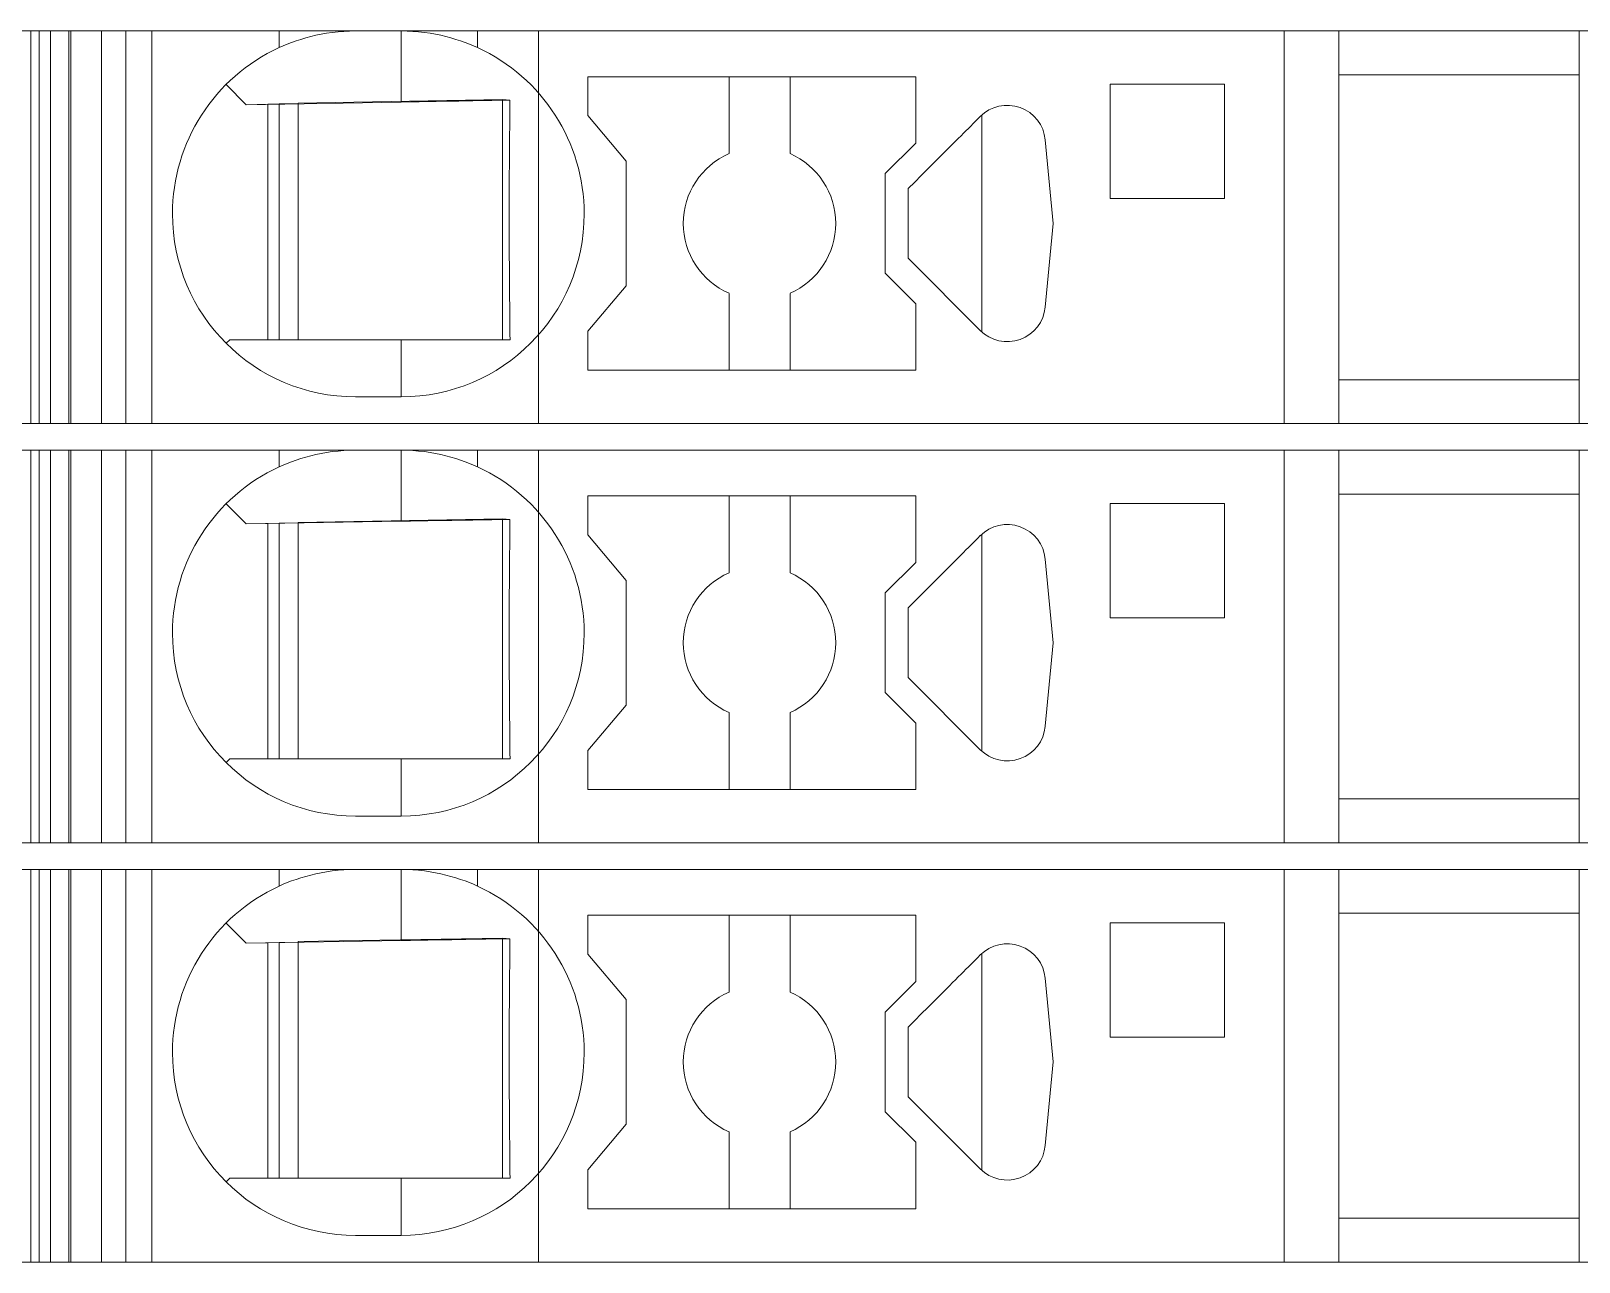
# Model space of a CAD drawing. Header units: millimetres. Extents: x 0 to 1680, y 0 to 1188.
# Drawn here: x 891.89 to 912.2, y 501.35 to 517.5 of the extents above; entities that cross this region are included whole.
import ezdxf
from ezdxf.enums import TextEntityAlignment as Align

# ---------------------------------------------------------------- set-up
doc = ezdxf.new("R2010")
doc.units = ezdxf.units.MM
for name, color, linetype, lineweight in [('EPLAN309', 5, 'Continuous', 5), ('EPLAN493', 5, 'Continuous', 5), ('MAIN-1', 7, 'Continuous', 5), ('MAIN-2', 7, 'Continuous', 5)]:
    doc.layers.add(name, color=color, linetype=linetype, lineweight=lineweight)
doc.styles.add('Tahoma', font='')
doc.styles.get('Tahoma').set_extended_font_data('Tahoma')

# ---------------------------------------------------------------- blocks, each defined once
blk = doc.blocks.new('EPLSYM_LibrarySPECIAL_Symbol12_Variant0_Placement8_4')
at = {"layer": 'EPLAN309', "lineweight": 13, "ltscale": 16}
blk.add_lwpolyline([(0, -5.15), (68.15, -5.15), (68.15, 0), (0, 0)], close=True, dxfattribs=at)
at = {"layer": 'EPLAN493', "color": 5, "style": 'Tahoma'}
blk.add_attdef('17_20450', text='', height=2.3478, dxfattribs=at).set_placement((0, -21.83478), align=Align.MIDDLE_RIGHT)
blk = doc.blocks.new('EPLSYM_LibrarySPECIAL_Symbol12_Variant0_Placement8_5')
at = {"layer": 'EPLAN309', "lineweight": 13, "ltscale": 16}
blk.add_lwpolyline([(0, -5.15), (68.15, -5.15), (68.15, 0), (0, 0)], close=True, dxfattribs=at)
at = {"layer": 'EPLAN493', "color": 5, "style": 'Tahoma'}
blk.add_attdef('17_20450', text='', height=2.3478, dxfattribs=at).set_placement((0, -21.83478), align=Align.MIDDLE_RIGHT)
blk = doc.blocks.new('EPLSYM_LibrarySPECIAL_Symbol12_Variant0_Placement8_6')
at = {"layer": 'EPLAN309', "lineweight": 13, "ltscale": 16}
blk.add_lwpolyline([(0, -5.15), (68.15, -5.15), (68.15, 0), (0, 0)], close=True, dxfattribs=at)
at = {"layer": 'EPLAN493', "color": 5, "style": 'Tahoma'}
blk.add_attdef('17_20450', text='', height=2.3478, dxfattribs=at).set_placement((0, -21.83478), align=Align.MIDDLE_RIGHT)

msp = doc.modelspace()

# ---------------------------------------------------------------- linework, layer by layer
at = {"layer": 'MAIN-1'}
for p, q in [((892.001, 517.5), (891.893, 517.5)), ((891.893, 512.35), (891.893, 517.5)), ((892.001, 517.5), (895.15, 517.5)), ((892.001, 512.35), (892.001, 517.5)), ((895.15, 517.5), (896.15, 517.5)), ((895.15, 517.5), (895.15, 517.282)), ((895.497, 517.409), (895.563, 517.427)), ((895.563, 517.427), (895.631, 517.443)), ((895.631, 517.443), (895.701, 517.458)), ((895.701, 517.458), (895.772, 517.47)), ((895.772, 517.47), (895.846, 517.481)), ((895.846, 517.481), (895.921, 517.489)), ((895.921, 517.489), (895.997, 517.495)), ((895.997, 517.495), (896.073, 517.499)), ((896.073, 517.499), (896.15, 517.5)), ((896.75, 517.5), (896.15, 517.5)), ((896.827, 517.499), (896.75, 517.5)), ((897.75, 517.5), (896.75, 517.5)), ((896.75, 516.568), (896.75, 517.5)), ((896.903, 517.495), (896.827, 517.499)), ((896.979, 517.489), (896.903, 517.495)), ((897.054, 517.481), (896.979, 517.489)), ((897.128, 517.47), (897.054, 517.481)), ((897.199, 517.458), (897.128, 517.47)), ((897.269, 517.443), (897.199, 517.458)), ((897.337, 517.427), (897.269, 517.443)), ((897.403, 517.409), (897.337, 517.427)), ((897.75, 517.5), (908.332, 517.5)), ((897.75, 517.5), (897.75, 517.282)), ((909.05, 517.5), (908.332, 517.5)), ((908.332, 512.35), (908.332, 517.5)), ((909.05, 517.5), (912.2, 517.5)), ((909.05, 517.5), (909.05, 512.35)), ((912.2, 512.35), (912.2, 517.5)), ((895.15, 517.282), (895.202, 517.305)), ((895.202, 517.305), (895.256, 517.327)), ((895.256, 517.327), (895.313, 517.349)), ((895.313, 517.349), (895.372, 517.37)), ((895.372, 517.37), (895.433, 517.39)), ((895.433, 517.39), (895.497, 517.409)), ((897.467, 517.39), (897.403, 517.409)), ((897.528, 517.37), (897.467, 517.39)), ((897.587, 517.349), (897.528, 517.37)), ((897.644, 517.327), (897.587, 517.349)), ((897.698, 517.305), (897.644, 517.327)), ((897.75, 517.282), (897.698, 517.305)), ((899.2, 516.9), (899.2, 516.389)), ((903.5, 516.9), (899.2, 516.9)), ((901.05, 516.9), (901.05, 515.892)), ((901.85, 515.892), (901.85, 516.9)), ((903.5, 516.029), (903.5, 516.9)), ((909.05, 516.925), (912.2, 516.925)), ((894.453, 516.797), (894.717, 516.533)), ((906.05, 516.8), (906.05, 515.3)), ((907.55, 516.8), (906.05, 516.8)), ((907.55, 515.3), (907.55, 516.8)), ((894.717, 516.533), (896.75, 516.568)), ((895, 513.45), (895, 516.538)), ((895.15, 516.54), (895.15, 513.45)), ((895.4, 513.45), (895.4, 516.545)), ((896.87, 516.57), (896.75, 516.568)), ((896.987, 516.572), (896.87, 516.57)), ((897.1, 516.574), (896.987, 516.572)), ((897.209, 516.576), (897.1, 516.574)), ((897.313, 516.578), (897.209, 516.576)), ((897.412, 516.579), (897.313, 516.578)), ((897.507, 516.581), (897.412, 516.579)), ((897.599, 516.583), (897.507, 516.581)), ((897.688, 516.584), (897.599, 516.583)), ((897.774, 516.586), (897.688, 516.584)), ((897.858, 516.587), (897.774, 516.586)), ((897.94, 516.588), (897.858, 516.587)), ((898.02, 516.59), (897.94, 516.588)), ((898.099, 516.591), (898.02, 516.59)), ((898.079, 513.45), (898.079, 516.591)), ((898.176, 516.592), (898.099, 516.591)), ((898.174, 516.377), (898.175, 516.45)), ((898.175, 516.45), (898.176, 516.522)), ((898.176, 516.522), (898.176, 516.592)), ((904.367, 516.398), (904.367, 513.552)), ((898.172, 516.149), (898.173, 516.227)), ((898.173, 516.303), (898.174, 516.377)), ((898.173, 516.227), (898.173, 516.303)), ((899.7, 515.793), (899.2, 516.389)), ((904.19, 516.222), (904.158, 516.191)), ((904.221, 516.253), (904.19, 516.222)), ((904.252, 516.285), (904.221, 516.253)), ((904.284, 516.316), (904.252, 516.285)), ((904.315, 516.347), (904.284, 516.316)), ((904.346, 516.379), (904.315, 516.347)), ((898.17, 515.988), (898.171, 516.07)), ((898.171, 516.07), (898.172, 516.149)), ((903.1, 515.629), (903.5, 516.029)), ((903.983, 516.015), (903.943, 515.975)), ((904.021, 516.053), (903.983, 516.015)), ((904.058, 516.09), (904.021, 516.053)), ((904.094, 516.126), (904.058, 516.09)), ((904.127, 516.159), (904.094, 516.126)), ((904.158, 516.191), (904.127, 516.159)), ((905.302, 514.975), (905.198, 516.072)), ((898.169, 515.817), (898.17, 515.904)), ((898.169, 515.726), (898.169, 515.817)), ((898.17, 515.904), (898.17, 515.988)), ((899.7, 514.157), (899.7, 515.793)), ((903.823, 515.856), (903.742, 515.774)), ((903.902, 515.934), (903.823, 515.856)), ((903.943, 515.975), (903.902, 515.934)), ((898.168, 515.632), (898.169, 515.726)), ((898.168, 515.534), (898.168, 515.632)), ((903.1, 515.629), (903.1, 514.321)), ((903.572, 515.604), (903.486, 515.518)), ((903.658, 515.69), (903.572, 515.604)), ((903.742, 515.774), (903.658, 515.69)), ((898.167, 515.431), (898.168, 515.534)), ((898.167, 515.324), (898.167, 515.431)), ((903.486, 515.518), (903.4, 515.432)), ((903.4, 515.302), (903.4, 515.432)), ((898.167, 515.213), (898.167, 515.324)), ((898.167, 515.1), (898.167, 515.213)), ((903.4, 515.171), (903.4, 515.302)), ((906.05, 515.3), (907.55, 515.3)), ((898.167, 514.979), (898.167, 515.1)), ((898.167, 514.861), (898.167, 514.979)), ((903.4, 515.04), (903.4, 515.171)), ((903.4, 514.91), (903.4, 515.04)), ((905.198, 513.878), (905.302, 514.975)), ((898.167, 514.747), (898.167, 514.861)), ((903.4, 514.779), (903.4, 514.91)), ((903.4, 514.648), (903.4, 514.779)), ((898.168, 514.638), (898.167, 514.747)), ((898.168, 514.534), (898.168, 514.638)), ((903.4, 514.518), (903.4, 514.648)), ((898.169, 514.434), (898.168, 514.534)), ((898.169, 514.339), (898.169, 514.434)), ((903.4, 514.518), (904.346, 513.571)), ((898.17, 514.248), (898.169, 514.339)), ((898.171, 514.159), (898.17, 514.248)), ((903.5, 513.921), (903.1, 514.321)), ((898.172, 514.073), (898.171, 514.159)), ((898.172, 513.99), (898.172, 514.073)), ((898.173, 513.908), (898.172, 513.99)), ((899.2, 513.561), (899.7, 514.157)), ((901.05, 513.05), (901.05, 514.058)), ((901.85, 513.05), (901.85, 514.058)), ((898.174, 513.829), (898.173, 513.908)), ((898.175, 513.75), (898.174, 513.829)), ((903.5, 513.05), (903.5, 513.921)), ((898.176, 513.674), (898.175, 513.75)), ((898.176, 513.598), (898.176, 513.674)), ((898.177, 513.524), (898.176, 513.598)), ((899.2, 513.561), (899.2, 513.05)), ((894.5, 513.45), (894.453, 513.403)), ((894.5, 513.45), (896.75, 513.45)), ((896.75, 513.45), (896.842, 513.45)), ((896.75, 513.45), (896.75, 512.7)), ((896.842, 513.45), (896.933, 513.45)), ((896.933, 513.45), (897.023, 513.45)), ((897.023, 513.45), (897.11, 513.45)), ((897.11, 513.45), (897.195, 513.45)), ((897.195, 513.45), (897.278, 513.45)), ((897.278, 513.45), (897.358, 513.45)), ((897.358, 513.45), (897.436, 513.45)), ((897.436, 513.45), (897.511, 513.45)), ((897.511, 513.45), (897.585, 513.45)), ((897.585, 513.45), (897.657, 513.45)), ((897.657, 513.45), (897.726, 513.45)), ((897.726, 513.45), (897.795, 513.45)), ((897.795, 513.45), (897.861, 513.45)), ((897.861, 513.45), (897.927, 513.45)), ((897.927, 513.45), (897.991, 513.45)), ((897.991, 513.45), (898.055, 513.45)), ((898.055, 513.45), (898.117, 513.45)), ((898.117, 513.45), (898.178, 513.45)), ((898.178, 513.45), (898.177, 513.524)), ((903.5, 513.05), (899.2, 513.05)), ((909.05, 512.925), (912.2, 512.925)), ((896.75, 512.7), (896.15, 512.7)), ((892.001, 512.35), (891.893, 512.35)), ((892.001, 512.35), (908.332, 512.35)), ((909.05, 512.35), (908.332, 512.35)), ((909.05, 512.35), (912.2, 512.35)), ((892.001, 512), (891.893, 512)), ((891.893, 506.85), (891.893, 512)), ((892.001, 512), (895.15, 512)), ((892.001, 506.85), (892.001, 512)), ((895.15, 512), (896.15, 512)), ((895.15, 512), (895.15, 511.782)), ((895.563, 511.927), (895.631, 511.943)), ((895.631, 511.943), (895.701, 511.958)), ((895.701, 511.958), (895.772, 511.97)), ((895.772, 511.97), (895.846, 511.981)), ((895.846, 511.981), (895.921, 511.989)), ((895.921, 511.989), (895.997, 511.995)), ((895.997, 511.995), (896.073, 511.999)), ((896.073, 511.999), (896.15, 512)), ((896.75, 512), (896.15, 512)), ((896.827, 511.999), (896.75, 512)), ((897.75, 512), (896.75, 512)), ((896.75, 511.068), (896.75, 512)), ((896.903, 511.995), (896.827, 511.999)), ((896.979, 511.989), (896.903, 511.995)), ((897.054, 511.981), (896.979, 511.989)), ((897.128, 511.97), (897.054, 511.981)), ((897.199, 511.958), (897.128, 511.97)), ((897.269, 511.943), (897.199, 511.958)), ((897.337, 511.927), (897.269, 511.943)), ((897.75, 512), (908.332, 512)), ((897.75, 512), (897.75, 511.782)), ((909.05, 512), (908.332, 512)), ((908.332, 506.85), (908.332, 512)), ((909.05, 512), (912.2, 512)), ((909.05, 512), (909.05, 506.85)), ((912.2, 506.85), (912.2, 512)), ((895.15, 511.782), (895.202, 511.805)), ((895.202, 511.805), (895.256, 511.827)), ((895.256, 511.827), (895.313, 511.849)), ((895.313, 511.849), (895.372, 511.87)), ((895.372, 511.87), (895.433, 511.89)), ((895.433, 511.89), (895.497, 511.909)), ((895.497, 511.909), (895.563, 511.927)), ((897.403, 511.909), (897.337, 511.927)), ((897.467, 511.89), (897.403, 511.909)), ((897.528, 511.87), (897.467, 511.89)), ((897.587, 511.849), (897.528, 511.87)), ((897.644, 511.827), (897.587, 511.849)), ((897.698, 511.805), (897.644, 511.827)), ((897.75, 511.782), (897.698, 511.805)), ((899.2, 511.4), (899.2, 510.889)), ((903.5, 511.4), (899.2, 511.4)), ((901.05, 511.4), (901.05, 510.392)), ((901.85, 510.392), (901.85, 511.4)), ((903.5, 510.529), (903.5, 511.4)), ((909.05, 511.425), (912.2, 511.425)), ((894.453, 511.297), (894.717, 511.033)), ((906.05, 511.3), (906.05, 509.8)), ((907.55, 511.3), (906.05, 511.3)), ((907.55, 509.8), (907.55, 511.3)), ((894.717, 511.033), (896.75, 511.068)), ((895, 507.95), (895, 511.038)), ((895.15, 511.04), (895.15, 507.95)), ((895.4, 507.95), (895.4, 511.045)), ((896.87, 511.07), (896.75, 511.068)), ((896.987, 511.072), (896.87, 511.07)), ((897.1, 511.074), (896.987, 511.072)), ((897.209, 511.076), (897.1, 511.074)), ((897.313, 511.078), (897.209, 511.076)), ((897.412, 511.079), (897.313, 511.078)), ((897.507, 511.081), (897.412, 511.079)), ((897.599, 511.083), (897.507, 511.081)), ((897.688, 511.084), (897.599, 511.083)), ((897.774, 511.086), (897.688, 511.084)), ((897.858, 511.087), (897.774, 511.086)), ((897.94, 511.088), (897.858, 511.087)), ((898.02, 511.09), (897.94, 511.088)), ((898.099, 511.091), (898.02, 511.09)), ((898.079, 507.95), (898.079, 511.091)), ((898.176, 511.092), (898.099, 511.091)), ((898.174, 510.877), (898.175, 510.95)), ((898.175, 510.95), (898.176, 511.022)), ((898.176, 511.022), (898.176, 511.092)), ((898.172, 510.649), (898.173, 510.727)), ((898.173, 510.803), (898.174, 510.877)), ((898.173, 510.727), (898.173, 510.803)), ((899.7, 510.293), (899.2, 510.889)), ((904.19, 510.722), (904.158, 510.691)), ((904.221, 510.753), (904.19, 510.722)), ((904.252, 510.785), (904.221, 510.753)), ((904.284, 510.816), (904.252, 510.785)), ((904.315, 510.847), (904.284, 510.816)), ((904.346, 510.879), (904.315, 510.847)), ((904.367, 510.898), (904.367, 508.052)), ((898.17, 510.488), (898.171, 510.57)), ((898.171, 510.57), (898.172, 510.649)), ((903.1, 510.129), (903.5, 510.529)), ((903.983, 510.515), (903.943, 510.475)), ((904.021, 510.553), (903.983, 510.515)), ((904.058, 510.59), (904.021, 510.553)), ((904.094, 510.626), (904.058, 510.59)), ((904.127, 510.659), (904.094, 510.626)), ((904.158, 510.691), (904.127, 510.659)), ((905.302, 509.475), (905.198, 510.572)), ((898.169, 510.317), (898.17, 510.404)), ((898.169, 510.226), (898.169, 510.317)), ((898.17, 510.404), (898.17, 510.488)), ((903.823, 510.356), (903.742, 510.274)), ((903.902, 510.434), (903.823, 510.356)), ((903.943, 510.475), (903.902, 510.434)), ((898.168, 510.132), (898.169, 510.226)), ((898.168, 510.034), (898.168, 510.132)), ((899.7, 508.657), (899.7, 510.293)), ((903.1, 510.129), (903.1, 508.821)), ((903.572, 510.104), (903.486, 510.018)), ((903.658, 510.19), (903.572, 510.104)), ((903.742, 510.274), (903.658, 510.19)), ((898.167, 509.931), (898.168, 510.034)), ((898.167, 509.824), (898.167, 509.931)), ((903.486, 510.018), (903.4, 509.932)), ((903.4, 509.802), (903.4, 509.932)), ((898.167, 509.713), (898.167, 509.824)), ((898.167, 509.6), (898.167, 509.713)), ((903.4, 509.671), (903.4, 509.802)), ((906.05, 509.8), (907.55, 509.8)), ((898.167, 509.479), (898.167, 509.6)), ((903.4, 509.54), (903.4, 509.671)), ((903.4, 509.41), (903.4, 509.54)), ((898.167, 509.361), (898.167, 509.479)), ((898.167, 509.247), (898.167, 509.361)), ((903.4, 509.279), (903.4, 509.41)), ((905.198, 508.378), (905.302, 509.475)), ((898.168, 509.138), (898.167, 509.247)), ((898.168, 509.034), (898.168, 509.138)), ((903.4, 509.148), (903.4, 509.279)), ((903.4, 509.018), (903.4, 509.148)), ((898.169, 508.934), (898.168, 509.034)), ((898.169, 508.839), (898.169, 508.934)), ((903.4, 509.018), (904.346, 508.071)), ((898.17, 508.748), (898.169, 508.839)), ((898.171, 508.659), (898.17, 508.748)), ((903.5, 508.421), (903.1, 508.821)), ((898.172, 508.573), (898.171, 508.659)), ((898.172, 508.49), (898.172, 508.573)), ((898.173, 508.408), (898.172, 508.49)), ((899.2, 508.061), (899.7, 508.657)), ((901.05, 507.55), (901.05, 508.558)), ((901.85, 507.55), (901.85, 508.558)), ((898.174, 508.329), (898.173, 508.408)), ((898.175, 508.25), (898.174, 508.329)), ((903.5, 507.55), (903.5, 508.421)), ((898.176, 508.174), (898.175, 508.25)), ((898.176, 508.098), (898.176, 508.174)), ((898.177, 508.024), (898.176, 508.098)), ((894.5, 507.95), (894.453, 507.903)), ((894.5, 507.95), (896.75, 507.95)), ((896.75, 507.95), (896.842, 507.95)), ((896.75, 507.95), (896.75, 507.2)), ((896.842, 507.95), (896.933, 507.95)), ((896.933, 507.95), (897.023, 507.95)), ((897.023, 507.95), (897.11, 507.95)), ((897.11, 507.95), (897.195, 507.95)), ((897.195, 507.95), (897.278, 507.95)), ((897.278, 507.95), (897.358, 507.95)), ((897.358, 507.95), (897.436, 507.95)), ((897.436, 507.95), (897.511, 507.95)), ((897.511, 507.95), (897.585, 507.95)), ((897.585, 507.95), (897.657, 507.95)), ((897.657, 507.95), (897.726, 507.95)), ((897.726, 507.95), (897.795, 507.95)), ((897.795, 507.95), (897.861, 507.95)), ((897.861, 507.95), (897.927, 507.95)), ((897.927, 507.95), (897.991, 507.95)), ((897.991, 507.95), (898.055, 507.95)), ((898.055, 507.95), (898.117, 507.95)), ((898.117, 507.95), (898.178, 507.95)), ((898.178, 507.95), (898.177, 508.024)), ((899.2, 508.061), (899.2, 507.55)), ((903.5, 507.55), (899.2, 507.55)), ((909.05, 507.425), (912.2, 507.425)), ((896.75, 507.2), (896.15, 507.2)), ((892.001, 506.85), (891.893, 506.85)), ((892.001, 506.85), (908.332, 506.85)), ((909.05, 506.85), (908.332, 506.85)), ((909.05, 506.85), (912.2, 506.85)), ((892.001, 506.5), (891.893, 506.5)), ((891.893, 501.35), (891.893, 506.5)), ((892.001, 506.5), (895.15, 506.5)), ((892.001, 501.35), (892.001, 506.5)), ((895.15, 506.5), (896.15, 506.5)), ((895.15, 506.5), (895.15, 506.282)), ((895.631, 506.443), (895.701, 506.458)), ((895.701, 506.458), (895.772, 506.47)), ((895.772, 506.47), (895.846, 506.481)), ((895.846, 506.481), (895.921, 506.489)), ((895.921, 506.489), (895.997, 506.495)), ((895.997, 506.495), (896.073, 506.499)), ((896.073, 506.499), (896.15, 506.5)), ((896.75, 506.5), (896.15, 506.5)), ((896.827, 506.499), (896.75, 506.5)), ((897.75, 506.5), (896.75, 506.5)), ((896.75, 505.568), (896.75, 506.5)), ((896.903, 506.495), (896.827, 506.499)), ((896.979, 506.489), (896.903, 506.495)), ((897.054, 506.481), (896.979, 506.489)), ((897.128, 506.47), (897.054, 506.481)), ((897.199, 506.458), (897.128, 506.47)), ((897.269, 506.443), (897.199, 506.458)), ((897.75, 506.5), (908.332, 506.5)), ((897.75, 506.5), (897.75, 506.282)), ((909.05, 506.5), (908.332, 506.5)), ((908.332, 501.35), (908.332, 506.5)), ((909.05, 506.5), (912.2, 506.5)), ((909.05, 506.5), (909.05, 501.35)), ((912.2, 501.35), (912.2, 506.5)), ((895.15, 506.282), (895.202, 506.305)), ((895.202, 506.305), (895.256, 506.327)), ((895.256, 506.327), (895.313, 506.349)), ((895.313, 506.349), (895.372, 506.37)), ((895.372, 506.37), (895.433, 506.39)), ((895.433, 506.39), (895.497, 506.409)), ((895.497, 506.409), (895.563, 506.427)), ((895.563, 506.427), (895.631, 506.443)), ((897.337, 506.427), (897.269, 506.443)), ((897.403, 506.409), (897.337, 506.427)), ((897.467, 506.39), (897.403, 506.409)), ((897.528, 506.37), (897.467, 506.39)), ((897.587, 506.349), (897.528, 506.37)), ((897.644, 506.327), (897.587, 506.349)), ((897.698, 506.305), (897.644, 506.327)), ((897.75, 506.282), (897.698, 506.305)), ((899.2, 505.9), (899.2, 505.389)), ((903.5, 505.9), (899.2, 505.9)), ((901.05, 505.9), (901.05, 504.892)), ((901.85, 504.892), (901.85, 505.9)), ((903.5, 505.029), (903.5, 505.9)), ((909.05, 505.925), (912.2, 505.925)), ((894.453, 505.797), (894.717, 505.533)), ((906.05, 505.8), (906.05, 504.3)), ((907.55, 505.8), (906.05, 505.8)), ((907.55, 504.3), (907.55, 505.8)), ((894.717, 505.533), (896.75, 505.568)), ((895, 502.45), (895, 505.538)), ((895.15, 505.54), (895.15, 502.45)), ((895.4, 502.45), (895.4, 505.545)), ((896.87, 505.57), (896.75, 505.568)), ((896.987, 505.572), (896.87, 505.57)), ((897.1, 505.574), (896.987, 505.572)), ((897.209, 505.576), (897.1, 505.574)), ((897.313, 505.578), (897.209, 505.576)), ((897.412, 505.579), (897.313, 505.578)), ((897.507, 505.581), (897.412, 505.579)), ((897.599, 505.583), (897.507, 505.581)), ((897.688, 505.584), (897.599, 505.583)), ((897.774, 505.586), (897.688, 505.584)), ((897.858, 505.587), (897.774, 505.586)), ((897.94, 505.588), (897.858, 505.587)), ((898.02, 505.59), (897.94, 505.588)), ((898.099, 505.591), (898.02, 505.59)), ((898.079, 502.45), (898.079, 505.591)), ((898.176, 505.592), (898.099, 505.591)), ((898.174, 505.377), (898.175, 505.45)), ((898.175, 505.45), (898.176, 505.522)), ((898.176, 505.522), (898.176, 505.592)), ((898.173, 505.303), (898.174, 505.377)), ((898.173, 505.227), (898.173, 505.303)), ((899.7, 504.793), (899.2, 505.389)), ((904.221, 505.253), (904.19, 505.222)), ((904.252, 505.285), (904.221, 505.253)), ((904.284, 505.316), (904.252, 505.285)), ((904.315, 505.347), (904.284, 505.316)), ((904.346, 505.379), (904.315, 505.347)), ((904.367, 505.398), (904.367, 502.552)), ((898.17, 504.988), (898.171, 505.07)), ((898.171, 505.07), (898.172, 505.149)), ((898.172, 505.149), (898.173, 505.227)), ((903.1, 504.629), (903.5, 505.029)), ((904.021, 505.053), (903.983, 505.015)), ((904.058, 505.09), (904.021, 505.053)), ((904.094, 505.126), (904.058, 505.09)), ((904.127, 505.159), (904.094, 505.126)), ((904.158, 505.191), (904.127, 505.159)), ((904.19, 505.222), (904.158, 505.191)), ((905.302, 503.975), (905.198, 505.072)), ((898.169, 504.817), (898.17, 504.904)), ((898.17, 504.904), (898.17, 504.988)), ((903.823, 504.856), (903.742, 504.774)), ((903.902, 504.934), (903.823, 504.856)), ((903.943, 504.975), (903.902, 504.934)), ((903.983, 505.015), (903.943, 504.975)), ((898.168, 504.632), (898.169, 504.726)), ((898.168, 504.534), (898.168, 504.632)), ((898.169, 504.726), (898.169, 504.817)), ((899.7, 503.157), (899.7, 504.793)), ((903.1, 504.629), (903.1, 503.321)), ((903.658, 504.69), (903.572, 504.604)), ((903.742, 504.774), (903.658, 504.69)), ((898.167, 504.431), (898.168, 504.534)), ((898.167, 504.324), (898.167, 504.431)), ((903.486, 504.518), (903.4, 504.432)), ((903.4, 504.302), (903.4, 504.432)), ((903.572, 504.604), (903.486, 504.518)), ((898.167, 504.213), (898.167, 504.324)), ((898.167, 504.1), (898.167, 504.213)), ((903.4, 504.171), (903.4, 504.302)), ((906.05, 504.3), (907.55, 504.3)), ((898.167, 503.979), (898.167, 504.1)), ((903.4, 504.04), (903.4, 504.171)), ((903.4, 503.91), (903.4, 504.04)), ((898.167, 503.861), (898.167, 503.979)), ((898.167, 503.747), (898.167, 503.861)), ((903.4, 503.779), (903.4, 503.91)), ((905.198, 502.878), (905.302, 503.975)), ((898.168, 503.638), (898.167, 503.747)), ((898.168, 503.534), (898.168, 503.638)), ((903.4, 503.648), (903.4, 503.779)), ((903.4, 503.518), (903.4, 503.648)), ((898.169, 503.434), (898.168, 503.534)), ((898.169, 503.339), (898.169, 503.434)), ((903.4, 503.518), (904.346, 502.571)), ((898.17, 503.248), (898.169, 503.339)), ((898.171, 503.159), (898.17, 503.248)), ((903.5, 502.921), (903.1, 503.321)), ((898.172, 503.073), (898.171, 503.159)), ((898.172, 502.99), (898.172, 503.073)), ((899.2, 502.561), (899.7, 503.157)), ((901.05, 502.05), (901.05, 503.058)), ((901.85, 502.05), (901.85, 503.058)), ((898.173, 502.908), (898.172, 502.99)), ((898.174, 502.829), (898.173, 502.908)), ((898.175, 502.75), (898.174, 502.829)), ((903.5, 502.05), (903.5, 502.921)), ((898.176, 502.674), (898.175, 502.75)), ((898.176, 502.598), (898.176, 502.674)), ((898.177, 502.524), (898.176, 502.598)), ((894.5, 502.45), (894.453, 502.403)), ((894.5, 502.45), (896.75, 502.45)), ((896.75, 502.45), (896.842, 502.45)), ((896.75, 502.45), (896.75, 501.7)), ((896.842, 502.45), (896.933, 502.45)), ((896.933, 502.45), (897.023, 502.45)), ((897.023, 502.45), (897.11, 502.45)), ((897.11, 502.45), (897.195, 502.45)), ((897.195, 502.45), (897.278, 502.45)), ((897.278, 502.45), (897.358, 502.45)), ((897.358, 502.45), (897.436, 502.45)), ((897.436, 502.45), (897.511, 502.45)), ((897.511, 502.45), (897.585, 502.45)), ((897.585, 502.45), (897.657, 502.45)), ((897.657, 502.45), (897.726, 502.45)), ((897.726, 502.45), (897.795, 502.45)), ((897.795, 502.45), (897.861, 502.45)), ((897.861, 502.45), (897.927, 502.45)), ((897.927, 502.45), (897.991, 502.45)), ((897.991, 502.45), (898.055, 502.45)), ((898.055, 502.45), (898.117, 502.45)), ((898.117, 502.45), (898.178, 502.45)), ((898.178, 502.45), (898.177, 502.524)), ((899.2, 502.561), (899.2, 502.05)), ((903.5, 502.05), (899.2, 502.05)), ((909.05, 501.925), (912.2, 501.925)), ((896.75, 501.7), (896.15, 501.7)), ((892.001, 501.35), (891.893, 501.35)), ((892.001, 501.35), (908.332, 501.35)), ((909.05, 501.35), (908.332, 501.35)), ((909.05, 501.35), (912.2, 501.35))]:
    msp.add_line(p, q, dxfattribs=at)
for centre, radius, start, end in [((896.15, 515.1), 2.4, 114.6244, 180), ((896.75, 515.1), 2.4, 0, 65.3756), ((904.7, 516.025), 0.5, 5.4404, 135), ((901.45, 514.975), 1, 113.5782, 180), ((901.45, 514.975), 1, 0, 66.4218), ((896.15, 515.1), 2.4, 180, 270), ((896.75, 515.1), 2.4, 270, 0), ((901.45, 514.975), 1, 180, 246.4218), ((901.45, 514.975), 1, 293.5782, 0), ((904.7, 513.925), 0.5, 225, 354.5596), ((896.15, 509.6), 2.4, 114.6244, 180), ((896.75, 509.6), 2.4, 0, 65.3756), ((904.7, 510.525), 0.5, 5.4404, 135), ((901.45, 509.475), 1, 113.5782, 180), ((901.45, 509.475), 1, 0, 66.4218), ((896.15, 509.6), 2.4, 180, 270), ((896.75, 509.6), 2.4, 270, 0), ((901.45, 509.475), 1, 180, 246.4218), ((901.45, 509.475), 1, 293.5782, 0), ((904.7, 508.425), 0.5, 225, 354.5596), ((896.15, 504.1), 2.4, 114.6244, 180), ((896.75, 504.1), 2.4, 0, 65.3756), ((904.7, 505.025), 0.5, 5.4404, 135), ((901.45, 503.975), 1, 113.5782, 180), ((901.45, 503.975), 1, 0, 66.4218), ((896.15, 504.1), 2.4, 180, 270), ((896.75, 504.1), 2.4, 270, 0), ((901.45, 503.975), 1, 180, 246.4218), ((901.45, 503.975), 1, 293.5782, 0), ((904.7, 502.925), 0.5, 225, 354.5596)]:
    msp.add_arc(centre, radius, start, end, dxfattribs=at)
at = {"layer": 'MAIN-2'}
for p, q in [((892.15, 517.5), (892.15, 512.35)), ((892.389, 512.35), (892.389, 517.5)), ((892.417, 517.5), (892.417, 512.35)), ((892.82, 517.5), (892.82, 512.35)), ((893.136, 512.35), (893.136, 517.5)), ((893.481, 517.5), (893.481, 512.35)), ((898.55, 512.35), (898.55, 517.5)), ((895.4, 516.553), (898.079, 516.6)), ((898.079, 516.6), (898.176, 516.592)), ((898.079, 516.591), (898.079, 516.6)), ((894.717, 516.533), (895, 516.538)), ((895.15, 516.542), (895, 516.539)), ((895, 516.539), (895, 516.538)), ((895, 516.538), (895, 516.538)), ((895.4, 516.548), (895.15, 516.543)), ((895.15, 516.542), (895.15, 516.543)), ((895.15, 516.542), (895.15, 516.54)), ((895.4, 516.548), (895.4, 516.553)), ((895.4, 516.545), (895.4, 516.548)), ((895.15, 513.45), (895.15, 513.45)), ((895.4, 513.45), (895.4, 513.45)), ((892.15, 512), (892.15, 506.85)), ((892.389, 506.85), (892.389, 512)), ((892.417, 512), (892.417, 506.85)), ((892.82, 512), (892.82, 506.85)), ((893.136, 506.85), (893.136, 512)), ((893.481, 512), (893.481, 506.85)), ((898.55, 506.85), (898.55, 512)), ((894.717, 511.033), (895, 511.038)), ((895.15, 511.042), (895, 511.039)), ((895, 511.039), (895, 511.038)), ((895, 511.038), (895, 511.038)), ((895.4, 511.048), (895.15, 511.043)), ((895.15, 511.042), (895.15, 511.043)), ((895.15, 511.042), (895.15, 511.04)), ((895.4, 511.053), (898.079, 511.1)), ((895.4, 511.048), (895.4, 511.053)), ((895.4, 511.045), (895.4, 511.048)), ((898.079, 511.1), (898.176, 511.092)), ((898.079, 511.091), (898.079, 511.1)), ((895.15, 507.95), (895.15, 507.95)), ((895.4, 507.95), (895.4, 507.95)), ((892.15, 506.5), (892.15, 501.35)), ((892.389, 501.35), (892.389, 506.5)), ((892.417, 506.5), (892.417, 501.35)), ((892.82, 506.5), (892.82, 501.35)), ((893.136, 501.35), (893.136, 506.5)), ((893.481, 506.5), (893.481, 501.35)), ((898.55, 501.35), (898.55, 506.5)), ((894.717, 505.533), (895, 505.538)), ((895.15, 505.542), (895, 505.539)), ((895, 505.539), (895, 505.538)), ((895, 505.538), (895, 505.538)), ((895.4, 505.548), (895.15, 505.543)), ((895.15, 505.542), (895.15, 505.543)), ((895.15, 505.542), (895.15, 505.54)), ((895.4, 505.553), (898.079, 505.6)), ((895.4, 505.548), (895.4, 505.553)), ((895.4, 505.545), (895.4, 505.548)), ((898.079, 505.6), (898.176, 505.592)), ((898.079, 505.591), (898.079, 505.6)), ((895.15, 502.45), (895.15, 502.45)), ((895.4, 502.45), (895.4, 502.45))]:
    msp.add_line(p, q, dxfattribs=at)

# ---------------------------------------------------------------- block references
for name, p in [('EPLSYM_LibrarySPECIAL_Symbol12_Variant0_Placement8_4', (873, 517.5)), ('EPLSYM_LibrarySPECIAL_Symbol12_Variant0_Placement8_5', (873, 512)), ('EPLSYM_LibrarySPECIAL_Symbol12_Variant0_Placement8_6', (873, 506.5))]:
    msp.add_blockref(name, p)

doc.saveas('drawing.dxf')
